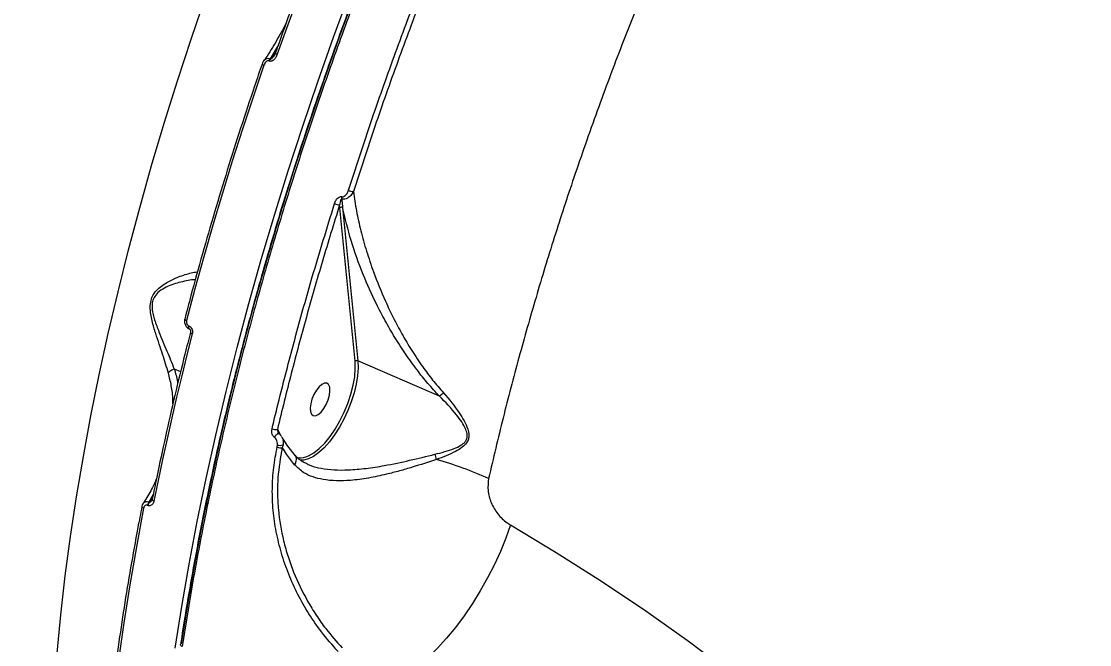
# Model space of a CAD drawing. Header units: millimetres. Extents: x -10881 to 8954, y -8695 to 5624.
# Drawn here: x -5188.4 to -4914.9, y 2693.1 to 2852.6 of the extents above; entities that cross this region are included whole.
import ezdxf

# ---------------------------------------------------------------- set-up
doc = ezdxf.new("R2010")
doc.units = ezdxf.units.MM
for name, color, linetype in [('DIKOM_ОБЪЕКТ', 7, 'Continuous'), ('DIKOM_РАЗМЕР_ЗОНА', 7, 'Continuous'), ('DIKOM_РАЗМЕР_ОБЪЕКТА', 7, 'Continuous')]:
    doc.layers.add(name, color=color, linetype=linetype)
doc.styles.add('style1', font='arial.ttf', dxfattribs={"width": 0.8})
doc.dimstyles.new('1-50', dxfattribs={"dimtxt": 300, "dimasz": 200, "dimexe": 100, "dimexo": 0, "dimgap": 100, "dimtad": 1, "dimtxsty": 'style1', "dimcen": 200, "dimclrd": 7, "dimclre": 7, "dimclrt": 7, "dimadec": 1, "dimazin": 2, "dimtfac": 1, "dimtmove": 0, "dimatfit": 2, "dimfxl": 0, "dimlwd": 25, "dimlwe": 18, "dimarcsym": 0})

# ---------------------------------------------------------------- blocks, each defined once
blk = doc.blocks.new('*D9')
at = {"layer": 'Defpoints', "color": 0, "transparency": 16777216}
for p in [(-9533.99, 4149), (-6877.05, 4149), (-2715.65, -5051.15)]:
    blk.add_point(p, dxfattribs=at)
at = {"layer": 'DIKOM_РАЗМЕР_ОБЪЕКТА', "color": 7, "lineweight": 18, "transparency": 16777216}
for p, q in [((-6877.05, 4149), (-9633.99, 4149)), ((-2715.65, -5051.15), (-9633.99, -5051.15))]:
    blk.add_line(p, q, dxfattribs=at)
at = {"layer": 'DIKOM_РАЗМЕР_ОБЪЕКТА', "color": 7, "lineweight": 25, "transparency": 16777216}
blk.add_line((-9533.99, -4851.15), (-9533.99, 3949), dxfattribs=at)
at = {"layer": 'DIKOM_РАЗМЕР_ОБЪЕКТА', "color": 7, "transparency": 16777216}
for points in [[(-9567.32, 3949), (-9500.66, 3949), (-9533.99, 4149)], [(-9567.32, -4851.15), (-9500.66, -4851.15), (-9533.99, -5051.15)]]:
    blk.add_solid(points, dxfattribs=at)
at = {"layer": 'DIKOM_РАЗМЕР_ОБЪЕКТА', "color": 7, "transparency": 16777216, "insert": (-9787.16, -451.07), "char_height": 300, "attachment_point": 5, "rotation": 90, "style": 'style1'}
blk.add_mtext('9200', dxfattribs=at)
blk = doc.blocks.new('*D10')
at = {"layer": 'Defpoints', "color": 0, "transparency": 16777216}
for p in [(-7152.73, 2730.8), (7385.22, 911.28), (7385.22, -7693.77)]:
    blk.add_point(p, dxfattribs=at)
at = {"layer": 'DIKOM_РАЗМЕР_ОБЪЕКТА', "color": 7, "lineweight": 18, "transparency": 16777216}
for p, q in [((-7152.73, 2730.8), (-7152.73, -7793.77)), ((7385.22, 911.28), (7385.22, -7793.77))]:
    blk.add_line(p, q, dxfattribs=at)
at = {"layer": 'DIKOM_РАЗМЕР_ОБЪЕКТА', "color": 7, "lineweight": 25, "transparency": 16777216}
blk.add_line((-6952.73, -7693.77), (7185.22, -7693.77), dxfattribs=at)
at = {"layer": 'DIKOM_РАЗМЕР_ОБЪЕКТА', "color": 7, "transparency": 16777216}
for points in [[(-6952.73, -7660.43), (-6952.73, -7727.1), (-7152.73, -7693.77)], [(7185.22, -7660.43), (7185.22, -7727.1), (7385.22, -7693.77)]]:
    blk.add_solid(points, dxfattribs=at)
at = {"layer": 'DIKOM_РАЗМЕР_ОБЪЕКТА', "color": 7, "transparency": 16777216, "insert": (116.24, -7440.59), "char_height": 300, "attachment_point": 5, "style": 'style1'}
blk.add_mtext('14500', dxfattribs=at)
blk = doc.blocks.new('*D11')
at = {"layer": 'Defpoints', "color": 0, "transparency": 16777216}
for p in [(-7028.45, 5624.13), (-10431.26, -7165.91), (-2784.83, -7165.91)]:
    blk.add_point(p, dxfattribs=at)
at = {"layer": 'DIKOM_РАЗМЕР_ЗОНА', "color": 7, "lineweight": 18, "transparency": 16777216}
for p, q in [((-7028.45, 5624.13), (-10531.26, 5624.13)), ((-2784.83, -7165.91), (-10531.26, -7165.91))]:
    blk.add_line(p, q, dxfattribs=at)
at = {"layer": 'DIKOM_РАЗМЕР_ЗОНА', "color": 7, "lineweight": 25, "transparency": 16777216}
blk.add_line((-10431.26, 5424.13), (-10431.26, -6965.91), dxfattribs=at)
at = {"layer": 'DIKOM_РАЗМЕР_ЗОНА', "color": 7, "transparency": 16777216}
for points in [[(-10464.6, 5424.13), (-10397.93, 5424.13), (-10431.26, 5624.13)], [(-10464.6, -6965.91), (-10397.93, -6965.91), (-10431.26, -7165.91)]]:
    blk.add_solid(points, dxfattribs=at)
at = {"layer": 'DIKOM_РАЗМЕР_ЗОНА', "color": 7, "transparency": 16777216, "insert": (-10684.43, -770.89), "char_height": 300, "attachment_point": 5, "rotation": 90, "style": 'style1'}
blk.add_mtext('12800', dxfattribs=at)
blk = doc.blocks.new('*D12')
at = {"layer": 'Defpoints', "color": 0, "transparency": 16777216}
for p in [(-9113.32, 3014.05), (8954.2, 2756.48), (8954.2, -8594.51)]:
    blk.add_point(p, dxfattribs=at)
at = {"layer": 'DIKOM_РАЗМЕР_ЗОНА', "color": 7, "lineweight": 18, "transparency": 16777216}
for p, q in [((-9113.32, 3014.05), (-9113.32, -8694.51)), ((8954.2, 2756.48), (8954.2, -8694.51))]:
    blk.add_line(p, q, dxfattribs=at)
at = {"layer": 'DIKOM_РАЗМЕР_ЗОНА', "color": 7, "lineweight": 25, "transparency": 16777216}
blk.add_line((-8913.32, -8594.51), (8754.2, -8594.51), dxfattribs=at)
at = {"layer": 'DIKOM_РАЗМЕР_ЗОНА', "color": 7, "transparency": 16777216}
for points in [[(-8913.32, -8561.18), (-8913.32, -8627.85), (-9113.32, -8594.51)], [(8754.2, -8561.18), (8754.2, -8627.85), (8954.2, -8594.51)]]:
    blk.add_solid(points, dxfattribs=at)
at = {"layer": 'DIKOM_РАЗМЕР_ЗОНА', "color": 7, "transparency": 16777216, "insert": (-79.56, -8341.34), "char_height": 300, "attachment_point": 5, "style": 'style1'}
blk.add_mtext('18000', dxfattribs=at)

msp = doc.modelspace()

# ---------------------------------------------------------------- linework, layer by layer
at = {"layer": 'DIKOM_ОБЪЕКТ', "color": 7, "linetype": 'Continuous', "lineweight": 15}
for p, q in [((-5122.599, 2846.625), (-5124.711, 2843.046)), ((-5124.611, 2843.003), (-5123.217, 2844.883)), ((-5124.906, 2842.435), (-5125.006, 2842.478)), ((-5124.711, 2843.046), (-5124.611, 2843.003)), ((-5106.826, 2804.879), (-5106.903, 2805.662)), ((-5102.945, 2765.6), (-5106.826, 2804.879)), ((-5106.133, 2805.007), (-5102.252, 2765.728)), ((-5145.53, 2774.673), (-5145.503, 2774.661)), ((-5145.416, 2773.899), (-5145.389, 2773.888)), ((-5081.345, 2756.672), (-5102.252, 2765.728)), ((-5149.265, 2763.668), (-5147.62, 2762.955)), ((-5122.856, 2748.185), (-5122.255, 2747.074)), ((-5122.255, 2747.074), (-5122.038, 2746.67)), ((-5122.89, 2743.682), (-5122.821, 2744.168)), ((-5121.532, 2745.916), (-5121.633, 2746.076)), ((-5121.4, 2744.191), (-5121.586, 2743.498)), ((-5121.478, 2745.871), (-5121.514, 2745.93)), ((-5154.633, 2731.557), (-5155.736, 2729.575)), ((-5155.65, 2729.538), (-5154.811, 2730.682)), ((-5156.015, 2728.706), (-5156.1, 2728.743)), ((-5155.736, 2729.575), (-5155.65, 2729.538))]:
    msp.add_line(p, q, dxfattribs=at)
at = {"layer": 'DIKOM_ОБЪЕКТ', "color": 7, "linetype": 'Continuous', "lineweight": 15, "flags": 128}
for points in [[(-5060.907, 2954.993), (-5064.204, 2948.439), (-5069.53, 2937.57), (-5074.729, 2926.611), (-5079.795, 2915.57), (-5084.725, 2904.456), (-5089.514, 2893.279), (-5094.158, 2882.048), (-5098.654, 2870.774), (-5102.997, 2859.464), (-5107.183, 2848.13), (-5111.211, 2836.779), (-5115.074, 2825.423), (-5118.772, 2814.07), (-5122.3, 2802.73), (-5125.656, 2791.413), (-5128.837, 2780.128), (-5131.839, 2768.884), (-5134.661, 2757.692), (-5137.3, 2746.56), (-5139.755, 2735.498), (-5142.022, 2724.515), (-5142.629, 2721.423)], [(-5099.549, 2904.132), (-5102.695, 2896.701), (-5105.777, 2889.247), (-5108.794, 2881.774), (-5111.745, 2874.283), (-5114.628, 2866.777), (-5117.444, 2859.259), (-5120.189, 2851.733), (-5122.865, 2844.2)], [(-5179.274, 2690.906), (-5178.317, 2700.715), (-5177.163, 2710.662), (-5175.811, 2720.74), (-5174.264, 2730.938), (-5172.522, 2741.247), (-5170.588, 2751.658), (-5168.463, 2762.16), (-5166.148, 2772.744), (-5163.648, 2783.401), (-5160.962, 2794.119), (-5158.095, 2804.89), (-5155.048, 2815.703), (-5151.825, 2826.548), (-5148.429, 2837.416), (-5144.862, 2848.295), (-5141.129, 2859.176)], [(-5149.056, 2692.164), (-5147.357, 2702.879), (-5145.466, 2713.702), (-5143.383, 2724.622), (-5141.11, 2735.631), (-5138.65, 2746.719), (-5136.005, 2757.878), (-5133.176, 2769.097), (-5130.166, 2780.367), (-5126.978, 2791.679), (-5123.614, 2803.024), (-5120.078, 2814.391), (-5116.371, 2825.771), (-5112.498, 2837.154), (-5108.461, 2848.531), (-5104.265, 2859.893)], [(-5126.279, 2841.376), (-5129.067, 2833.183), (-5131.77, 2824.991), (-5134.385, 2816.803), (-5136.911, 2808.623), (-5139.349, 2800.456), (-5141.695, 2792.303), (-5143.95, 2784.17), (-5146.112, 2776.059)], [(-5146.569, 2776.454), (-5146.569, 2776.405), (-5146.537, 2776.34), (-5146.473, 2776.271), (-5146.379, 2776.2), (-5146.257, 2776.128), (-5146.112, 2776.059)], [(-5145.416, 2773.899), (-5145.422, 2773.902), (-5145.506, 2773.974), (-5145.56, 2774.095), (-5145.583, 2774.259), (-5145.573, 2774.455), (-5145.53, 2774.673)], [(-5145.386, 2773.886), (-5145.395, 2773.89), (-5145.478, 2773.962), (-5145.533, 2774.084), (-5145.556, 2774.247), (-5145.546, 2774.444), (-5145.503, 2774.661)], [(-5144.65, 2772.638), (-5146.024, 2767.235), (-5147.356, 2761.846), (-5148.645, 2756.47), (-5149.892, 2751.11), (-5151.095, 2745.766), (-5152.256, 2740.439), (-5153.373, 2735.131), (-5154.446, 2729.842)], [(-5145.106, 2773.036), (-5145.108, 2773.001), (-5145.083, 2772.934), (-5145.022, 2772.862), (-5144.927, 2772.786), (-5144.801, 2772.711), (-5144.65, 2772.638)], [(-5102.252, 2765.728), (-5102.192, 2763.905), (-5102.334, 2761.902), (-5102.675, 2759.765), (-5103.207, 2757.538), (-5103.92, 2755.271), (-5104.797, 2753.013), (-5105.819, 2750.813), (-5106.965, 2748.717), (-5108.209, 2746.773), (-5109.525, 2745.021), (-5110.883, 2743.501), (-5112.256, 2742.244), (-5113.612, 2741.279), (-5114.922, 2740.625), (-5116.158, 2740.298), (-5116.962, 2740.267)], [(-5115.566, 2741.141), (-5114.883, 2741.405), (-5113.525, 2742.173), (-5112.128, 2743.271), (-5110.726, 2744.674), (-5109.352, 2746.346), (-5108.041, 2748.248), (-5106.823, 2750.333), (-5105.729, 2752.552), (-5104.784, 2754.85), (-5104.011, 2757.172), (-5103.429, 2759.462), (-5103.052, 2761.665), (-5102.89, 2763.728), (-5102.945, 2765.6)], [(-5113.667, 2751.703), (-5113.077, 2751.676), (-5112.393, 2751.986), (-5111.671, 2752.61), (-5110.968, 2753.496), (-5110.343, 2754.572), (-5109.845, 2755.752), (-5109.515, 2756.94), (-5109.379, 2758.039), (-5109.45, 2758.961), (-5109.72, 2759.63), (-5110.169, 2759.993), (-5110.759, 2760.02), (-5111.443, 2759.71), (-5112.165, 2759.086), (-5112.868, 2758.2), (-5113.493, 2757.123), (-5113.991, 2755.944), (-5114.321, 2754.756), (-5114.456, 2753.657), (-5114.386, 2752.735), (-5114.116, 2752.066), (-5113.667, 2751.703)], [(-5123.571, 2746.1), (-5123.451, 2746.344), (-5123.297, 2746.583), (-5123.123, 2746.798), (-5122.943, 2746.971), (-5122.77, 2747.088), (-5122.62, 2747.14), (-5122.527, 2747.133)], [(-5122.527, 2747.133), (-5122.503, 2747.123), (-5122.49, 2747.114)], [(-5154.891, 2730.288), (-5154.894, 2730.251), (-5154.873, 2730.168), (-5154.814, 2730.083), (-5154.721, 2729.998), (-5154.597, 2729.917), (-5154.446, 2729.842)], [(-5157.098, 2728.021), (-5158.953, 2718.163), (-5160.651, 2708.386), (-5162.191, 2698.697), (-5163.573, 2689.102), (-5164.795, 2679.608), (-5165.856, 2670.221), (-5166.757, 2660.949), (-5167.495, 2651.796)], [(-5157.543, 2728.469), (-5157.544, 2728.413), (-5157.516, 2728.333), (-5157.455, 2728.251), (-5157.363, 2728.169), (-5157.242, 2728.092), (-5157.098, 2728.021)], [(-5063.15, 2723.723), (-5064.341, 2720.364), (-5065.724, 2716.967), (-5067.286, 2713.564), (-5069.015, 2710.185), (-5070.894, 2706.861), (-5072.905, 2703.622), (-5075.032, 2700.498), (-5077.253, 2697.517), (-5079.549, 2694.707), (-5081.899, 2692.092), (-5084.282, 2689.698), (-5086.675, 2687.546), (-5089.058, 2685.655), (-5091.408, 2684.043), (-5093.703, 2682.724)], [(-5063.15, 2723.723), (-5051.431, 2716.701), (-5039.887, 2709.371), (-5028.524, 2701.737), (-5017.349, 2693.804), (-5006.366, 2685.576), (-4995.584, 2677.057), (-4985.007, 2668.252), (-4974.641, 2659.166), (-4964.492, 2649.804), (-4954.565, 2640.17), (-4944.867, 2630.271), (-4935.401, 2620.112), (-4926.175, 2609.697), (-4917.192, 2599.034)], [(-5142.629, 2721.423), (-5144.1, 2713.621), (-5145.987, 2702.824), (-5147.501, 2693.327)], [(-5147.23, 2692.618), (-5147.38, 2692.694), (-5147.504, 2692.78), (-5147.596, 2692.871), (-5147.652, 2692.966), (-5147.672, 2693.06), (-5147.668, 2693.102)]]:
    msp.add_lwpolyline(points, dxfattribs=at)
at = {"layer": 'DIKOM_ОБЪЕКТ', "color": 7, "linetype": 'Continuous', "lineweight": 15}
for centre, radius, start, end in [((-5122.963, 2841.776), 2.161, 144.00744, 161.05146), ((-5122.862, 2841.733), 2.161, 144.00744, 161.05146), ((-5122.678, 2845.027), 0.848, 217.72619, 257.24), ((-5126.085, 2842.203), 0.849, 217.20769, 256.77549), ((-5103.085, 2812.844), 3.801, 245.59583, 265.39644), ((-5104.838, 2807.432), 1.561, 168.32618, 190.52944), ((-5106.775, 2809.073), 3.413, 245.07112, 267.85923), ((-5106.382, 2804.415), 0.642, 67.18015, 133.78232), ((-5102.501, 2765.137), 0.642, 67.18007, 133.78314), ((-5123.253, 2750.378), 2.228, 244.60317, 280.24801), ((-5121.927, 2745.802), 2.329, 245.57742, 278.41588), ((-5122.156, 2746.975), 2.885, 256.67489, 285.18819), ((-5123.136, 2744.952), 1.896, 336.30773, 28.98338), ((-5116.909, 2744.9), 3.991, 254.28753, 289.65034), ((-5074.545, 2743.456), 8.156, 191.6805, 201.45396), ((-5110.06, 2642.563), 101.813, 66.06196, 74.08202), ((-5153.975, 2728.308), 2.17, 144.253, 168.43218), ((-5153.889, 2728.271), 2.17, 144.253, 168.43218)]:
    msp.add_arc(centre, radius, start, end, dxfattribs=at)
for points, knots in [([(-4783.059, 3221.5), (-4784.245, 3221.518), (-4787.217, 3221.563), (-4792.086, 3221.297), (-4797.648, 3220.744), (-4803.308, 3219.884), (-4809.062, 3218.731), (-4814.915, 3217.279), (-4820.867, 3215.529), (-4826.915, 3213.481), (-4833.037, 3211.143), (-4839.21, 3208.522), (-4845.414, 3205.627), (-4851.648, 3202.459), (-4857.913, 3199.018), (-4864.211, 3195.304), (-4870.546, 3191.316), (-4876.917, 3187.053), (-4883.327, 3182.514), (-4889.778, 3177.698), (-4896.271, 3172.603), (-4902.808, 3167.228), (-4909.371, 3161.586), (-4915.933, 3155.702), (-4922.469, 3149.595), (-4928.973, 3143.273), (-4935.447, 3136.736), (-4941.894, 3129.979), (-4948.317, 3123.002), (-4954.717, 3115.803), (-4961.095, 3108.38), (-4967.455, 3100.73), (-4973.797, 3092.852), (-4980.124, 3084.742), (-4986.424, 3076.414), (-4992.668, 3067.906), (-4998.835, 3059.246), (-5004.914, 3050.449), (-5010.913, 3041.507), (-5016.832, 3032.42), (-5022.671, 3023.188), (-5028.43, 3013.81), (-5034.11, 3004.287), (-5039.709, 2994.619), (-5045.228, 2984.806), (-5050.667, 2974.847), (-5056.021, 2964.753), (-5061.274, 2954.551), (-5066.41, 2944.272), (-5071.419, 2933.937), (-5076.298, 2923.551), (-5081.049, 2913.113), (-5085.672, 2902.622), (-5090.167, 2892.079), (-5094.533, 2881.484), (-5098.771, 2870.838), (-5102.881, 2860.14), (-5106.862, 2849.39), (-5110.712, 2838.593), (-5114.423, 2827.774), (-5117.983, 2816.967), (-5121.381, 2806.199), (-5124.616, 2795.481), (-5127.688, 2784.81), (-5130.598, 2774.185), (-5133.346, 2763.607), (-5135.932, 2753.075), (-5138.356, 2742.591), (-5140.617, 2732.155), (-5142.716, 2721.765), (-5144.648, 2711.427), (-5146.308, 2701.859), (-5147.244, 2695.784), (-5147.658, 2693.1)], [0, 0, 0, 0, 0.0093453, 0.0234143, 0.037489, 0.0515802, 0.0657032, 0.0798734, 0.0941059, 0.1084159, 0.1227711, 0.1370729, 0.1513039, 0.1654812, 0.1796205, 0.1937375, 0.2078481, 0.2219668, 0.2361054, 0.2502798, 0.264506, 0.2787999, 0.293157, 0.3074925, 0.3217426, 0.335932, 0.350077, 0.3641937, 0.3782981, 0.3924064, 0.4065298, 0.4206839, 0.4348847, 0.4491484, 0.4634868, 0.4778264, 0.4920671, 0.5062619, 0.5204223, 0.5345599, 0.548686, 0.5628123, 0.5769478, 0.5911026, 0.6052881, 0.6195158, 0.633797, 0.6480965, 0.6623532, 0.676561, 0.6907315, 0.704876, 0.7190059, 0.7331326, 0.7472664, 0.761416, 0.7755928, 0.7898081, 0.8040734, 0.8183769, 0.8326539, 0.8468755, 0.8610569, 0.8752094, 0.8893442, 0.9034728, 0.9176062, 0.9317521, 0.9459219, 0.9601269, 0.9743782, 0.988679, 1, 1, 1, 1]), ([(-4782.756, 3221.427), (-4782.804, 3221.429), (-4785.536, 3221.58), (-4791.224, 3221.25), (-4799.83, 3220.369), (-4808.757, 3218.684), (-4817.901, 3216.302), (-4827.136, 3213.233), (-4836.425, 3209.521), (-4845.757, 3205.192), (-4855.239, 3200.202), (-4864.913, 3194.516), (-4874.755, 3188.134), (-4884.763, 3181.041), (-4894.86, 3173.282), (-4904.897, 3164.973), (-4914.842, 3156.164), (-4924.687, 3146.883), (-4934.547, 3137.027), (-4944.465, 3126.542), (-4954.41, 3115.445), (-4964.377, 3103.727), (-4974.287, 3091.47), (-4983.881, 3079.003), (-4993.139, 3066.403), (-5002.063, 3053.711), (-5010.874, 3040.624), (-5019.605, 3027.084), (-5028.229, 3013.119), (-5036.737, 2998.728), (-5045.066, 2984.008), (-5053.199, 2968.983), (-5061.113, 2953.694), (-5068.8, 2938.147), (-5076.247, 2922.367), (-5083.482, 2906.283), (-5090.475, 2889.934), (-5097.215, 2873.328), (-5103.645, 2856.591), (-5109.672, 2839.968), (-5115.289, 2823.515), (-5120.507, 2807.24), (-5125.388, 2790.957), (-5129.947, 2774.594), (-5134.16, 2758.201), (-5138.019, 2741.789), (-5141.475, 2725.491), (-5144.61, 2709.045), (-5146.342, 2698.186), (-5147.23, 2692.618)], [0, 0, 0, 0, 0.0003845, 0.02198, 0.04400615, 0.06607235, 0.08826026, 0.11048913, 0.13189863, 0.1533449, 0.17490286, 0.19649836, 0.21852451, 0.24059072, 0.26277864, 0.28500751, 0.30641701, 0.32786329, 0.34942124, 0.37101675, 0.3930429, 0.4151091, 0.43729702, 0.45952589, 0.48017039, 0.50084786, 0.52162535, 0.54243645, 0.56363183, 0.58486289, 0.60620228, 0.62757809, 0.64898764, 0.67043396, 0.69199196, 0.71358752, 0.73561372, 0.75767997, 0.77986795, 0.80209687, 0.82350642, 0.84495274, 0.86651075, 0.88810631, 0.91013251, 0.93219877, 0.95438674, 0.97661567, 1, 1, 1, 1]), ([(-4750.456, 3165.01), (-4753.881, 3164.92), (-4760.743, 3164.741), (-4771.216, 3163.039), (-4781.689, 3160.403), (-4792.519, 3156.707), (-4804.01, 3151.769), (-4814.779, 3146.173), (-4824.316, 3140.525), (-4832.556, 3135.179), (-4840.871, 3129.32), (-4848.713, 3123.36), (-4856.045, 3117.424), (-4862.862, 3111.604), (-4869.697, 3105.468), (-4878.088, 3097.564), (-4888.274, 3087.367), (-4900.22, 3074.487), (-4911.635, 3061.256), (-4922.256, 3048.145), (-4931.742, 3035.772), (-4940.785, 3023.361), (-4949.392, 3010.976), (-4958.81, 2996.775), (-4968.96, 2980.617), (-4979.091, 2963.465), (-4988.324, 2946.925), (-4996.41, 2931.67), (-5003.969, 2916.679), (-5011.025, 2901.995), (-5018.592, 2885.448), (-5026.545, 2866.987), (-5034.236, 2847.808), (-5041.025, 2829.665), (-5046.786, 2813.213), (-5051.995, 2797.299), (-5056.692, 2781.938), (-5061.067, 2766.513), (-5065.136, 2751.04), (-5067.544, 2740.763), (-5068.749, 2735.619)], [0, 0, 0, 0, 0.0321107, 0.0643267, 0.0939437, 0.1236433, 0.1566814, 0.1898342, 0.211802, 0.2337697, 0.2558728, 0.2779759, 0.2958403, 0.3137047, 0.3316415, 0.3495784, 0.3796875, 0.4118235, 0.4440645, 0.4707143, 0.4974238, 0.5214358, 0.5454914, 0.5696668, 0.6018557, 0.6341497, 0.6608428, 0.6875955, 0.7116459, 0.7357399, 0.7599535, 0.7922228, 0.8245974, 0.8513564, 0.8781751, 0.9022841, 0.9264367, 0.9507089, 0.9753313, 1, 1, 1, 1]), ([(-5100.063, 2904.36), (-5100.855, 2902.502), (-5103.151, 2897.113), (-5106.853, 2888.155), (-5111.123, 2877.48), (-5115.255, 2866.772), (-5119.177, 2856.229), (-5121.841, 2848.803), (-5123.191, 2844.958), (-5123.348, 2844.508)], [0, 0, 0, 0, 0.0939969, 0.2725895, 0.4511864, 0.6297838, 0.808382, 0.9775831, 1, 1, 1, 1]), ([(-5104.656, 2809.383), (-5102.855, 2814.904), (-5099.249, 2825.957), (-5093.377, 2842.57), (-5087.193, 2859.204), (-5082.778, 2870.256), (-5080.568, 2875.787)], [0, 0, 0, 0, 0.2488775, 0.4981997, 0.7488727, 1, 1, 1, 1]), ([(-5079.355, 2875.315), (-5081.54, 2869.846), (-5085.914, 2858.897), (-5092.07, 2842.35), (-5097.952, 2825.723), (-5101.577, 2814.615), (-5103.391, 2809.055)], [0, 0, 0, 0, 0.2488778, 0.4982001, 0.7488729, 1, 1, 1, 1]), ([(-5120.541, 2852.363), (-5120.564, 2852.315), (-5121.324, 2850.708), (-5123.095, 2847.634), (-5125.004, 2844.388), (-5126.176, 2842.718), (-5126.331, 2842.496)], [0, 0, 0, 0, 0.0143118, 0.4756468, 0.930531, 1, 1, 1, 1]), ([(-5126.351, 2842.492), (-5126.386, 2842.448), (-5126.573, 2842.213), (-5126.671, 2841.921), (-5126.75, 2841.684)], [0, 0, 0, 0, 0.18817532, 1, 1, 1, 1]), ([(-5126.34, 2842.503), (-5126.215, 2842.665), (-5125.988, 2842.958), (-5125.533, 2843.136), (-5125.109, 2843.17), (-5124.846, 2843.088), (-5124.711, 2843.046)], [0, 0, 0, 0, 0.32685805, 0.59326525, 0.79116547, 1, 1, 1, 1]), ([(-5125.006, 2842.478), (-5125.075, 2842.498), (-5125.212, 2842.537), (-5125.457, 2842.477), (-5125.752, 2842.287), (-5126.059, 2841.909), (-5126.203, 2841.559), (-5126.279, 2841.376)], [0, 0, 0, 0, 0.1206113, 0.2406382, 0.4168594, 0.6949762, 1, 1, 1, 1]), ([(-5122.865, 2844.2), (-5122.987, 2843.908), (-5123.223, 2843.346), (-5123.725, 2842.743), (-5124.2, 2842.44), (-5124.586, 2842.345), (-5124.799, 2842.405), (-5124.906, 2842.435)], [0, 0, 0, 0, 0.30474522, 0.58764332, 0.76647366, 0.88286907, 1, 1, 1, 1]), ([(-5124.611, 2843.003), (-5124.595, 2842.998), (-5124.561, 2842.989), (-5124.486, 2843.004), (-5124.323, 2843.088), (-5124.036, 2843.346), (-5123.859, 2843.63), (-5123.746, 2843.811)], [0, 0, 0, 0, 0.0412339, 0.0920809, 0.1844059, 0.4811626, 1, 1, 1, 1]), ([(-5123.369, 2844.516), (-5123.39, 2844.435), (-5123.467, 2844.134), (-5123.64, 2843.895), (-5123.767, 2843.72)], [0, 0, 0, 0, 0.268403, 1, 1, 1, 1]), ([(-4933.907, 2510.382), (-4931.798, 2513.144), (-4927.017, 2519.405), (-4919.029, 2529.279), (-4909.95, 2540.002), (-4900.349, 2550.823), (-4890.178, 2561.8), (-4879.462, 2572.891), (-4868.183, 2584.103), (-4856.431, 2595.336), (-4844.371, 2606.439), (-4832.067, 2617.365), (-4819.529, 2628.122), (-4806.627, 2638.822), (-4793.286, 2649.524), (-4779.55, 2660.18), (-4765.402, 2670.795), (-4750.965, 2681.271), (-4736.435, 2691.467), (-4721.883, 2701.346), (-4707.307, 2710.922), (-4692.557, 2720.296), (-4677.549, 2729.515), (-4662.342, 2738.536), (-4646.922, 2747.356), (-4631.427, 2755.893), (-4616.066, 2764.033), (-4600.905, 2771.752), (-4585.935, 2779.068), (-4571, 2786.058), (-4556.018, 2792.755), (-4541.054, 2799.123), (-4526.1, 2805.156), (-4511.293, 2810.791), (-4496.833, 2815.957), (-4482.773, 2820.645), (-4469.096, 2824.876), (-4455.66, 2828.694), (-4442.393, 2832.115), (-4429.359, 2835.112), (-4416.557, 2837.676), (-4404.108, 2839.776), (-4391.542, 2841.47), (-4378.975, 2842.68), (-4366.497, 2843.328), (-4354.586, 2843.365), (-4343.269, 2842.783), (-4332.679, 2841.59), (-4322.857, 2839.795), (-4314.709, 2837.707), (-4310.001, 2836.058), (-4308.084, 2835.387)], [0, 0, 0, 0, 0.0156514, 0.0354748, 0.0552981, 0.0752592, 0.0952203, 0.1156156, 0.136011, 0.1565564, 0.1771018, 0.1969252, 0.2167485, 0.2367096, 0.2566706, 0.277066, 0.2974613, 0.3180067, 0.3385521, 0.3583755, 0.3781988, 0.3981599, 0.4181209, 0.4385163, 0.4589116, 0.4794571, 0.5000025, 0.5198258, 0.5396492, 0.5596102, 0.5795713, 0.5999666, 0.6203619, 0.6409074, 0.6614528, 0.6812761, 0.7010994, 0.7210604, 0.7410215, 0.7614168, 0.7818121, 0.8023575, 0.8229029, 0.8459799, 0.8690569, 0.8921878, 0.915483, 0.9388336, 0.9615658, 0.9843494, 1, 1, 1, 1]), ([(-5126.76, 2841.689), (-5127.408, 2839.803), (-5129.287, 2834.331), (-5132.284, 2825.274), (-5135.7, 2814.526), (-5138.961, 2803.795), (-5142.065, 2793.088), (-5144.587, 2783.975), (-5146.045, 2778.441), (-5146.569, 2776.454)], [0, 0, 0, 0, 0.0864657, 0.250752, 0.4150434, 0.5793367, 0.7436321, 0.90793, 1, 1, 1, 1]), ([(-5106.366, 2807.748), (-5106.253, 2807.734), (-5106.028, 2807.708), (-5105.644, 2807.869), (-5105.193, 2808.264), (-5104.856, 2808.821), (-5104.704, 2809.248), (-5104.656, 2809.383)], [0, 0, 0, 0, 0.1388676, 0.2767759, 0.4965982, 0.8418705, 1, 1, 1, 1]), ([(-5108.214, 2805.978), (-5108.162, 2806.125), (-5107.997, 2806.591), (-5107.624, 2807.195), (-5107.132, 2807.616), (-5106.721, 2807.788), (-5106.485, 2807.761), (-5106.366, 2807.748)], [0, 0, 0, 0, 0.16055729, 0.5081498, 0.73185873, 0.86536946, 1, 1, 1, 1]), ([(-5106.372, 2807.146), (-5106.393, 2807.144), (-5106.436, 2807.14), (-5106.513, 2807.08), (-5106.624, 2806.921), (-5106.762, 2806.55), (-5106.855, 2806.105), (-5106.891, 2805.77), (-5106.903, 2805.662)], [0, 0, 0, 0, 0.0381921, 0.081859, 0.19204, 0.4180018, 0.8124026, 1, 1, 1, 1]), ([(-5103.391, 2809.055), (-5103.479, 2808.887), (-5103.765, 2808.338), (-5104.392, 2807.646), (-5105.172, 2807.206), (-5105.82, 2807.054), (-5106.184, 2807.115), (-5106.372, 2807.146)], [0, 0, 0, 0, 0.1440999, 0.4679333, 0.6900787, 0.8402896, 1, 1, 1, 1]), ([(-5106.372, 2807.146), (-5106.356, 2806.993), (-5106.279, 2806.279), (-5106.197, 2805.566), (-5106.133, 2805.007)], [0, 0, 0, 0, 0.214844, 1, 1, 1, 1]), ([(-5103.391, 2809.055), (-5103.149, 2807.411), (-5102.665, 2804.122), (-5101.521, 2799.02), (-5100.074, 2793.809), (-5098.048, 2787.79), (-5095.736, 2782.101), (-5093.211, 2776.794), (-5090.978, 2772.588), (-5088.481, 2768.368), (-5085.844, 2764.424), (-5083.136, 2760.782), (-5081.249, 2758.614), (-5080.301, 2757.525)], [0, 0, 0, 0, 0.1007621, 0.2015261, 0.3037927, 0.4060553, 0.5490234, 0.6279412, 0.7068483, 0.7872939, 0.8677081, 0.933556, 1, 1, 1, 1]), ([(-5124.209, 2748.365), (-5124.062, 2748.976), (-5123.327, 2752.031), (-5121.358, 2760), (-5118.13, 2772.321), (-5113.61, 2788.466), (-5110.145, 2799.711), (-5108.214, 2805.978)], [0, 0, 0, 0, 0.0321573, 0.1607921, 0.4182836, 0.6757752, 1, 1, 1, 1]), ([(-5106.903, 2805.662), (-5108.39, 2800.857), (-5111.368, 2791.24), (-5115.481, 2776.845), (-5119.356, 2762.472), (-5121.689, 2752.95), (-5122.856, 2748.185)], [0, 0, 0, 0, 0.2491446, 0.4986289, 0.7491418, 1, 1, 1, 1]), ([(-5081.345, 2756.672), (-5082.352, 2757.761), (-5084.376, 2759.95), (-5087.274, 2763.588), (-5090.099, 2767.512), (-5092.807, 2771.722), (-5095.279, 2775.992), (-5098.092, 2781.386), (-5101.167, 2788.269), (-5104.166, 2796.581), (-5105.475, 2802.188), (-5106.133, 2805.007)], [0, 0, 0, 0, 0.0714156, 0.1435652, 0.2279999, 0.3130472, 0.399603, 0.4865411, 0.6397496, 0.8188719, 1, 1, 1, 1]), ([(-5150.748, 2762.604), (-5151.228, 2764.175), (-5152.2, 2767.357), (-5153.761, 2771.875), (-5154.811, 2775.377), (-5155.292, 2777.68), (-5155.462, 2779.456), (-5155.279, 2781.189), (-5154.615, 2782.807), (-5153.521, 2784.109), (-5152.196, 2785.154), (-5150.363, 2786.263), (-5147.769, 2787.422), (-5145.341, 2788.149), (-5143.825, 2788.464), (-5143.377, 2788.475), (-5143.315, 2788.476)], [0, 0, 0, 0, 0.1333071, 0.2698575, 0.3488902, 0.388914, 0.4301015, 0.468639, 0.5072636, 0.5591098, 0.6102092, 0.6621478, 0.7690027, 0.9136493, 0.9879686, 1, 1, 1, 1]), ([(-5143.866, 2786.481), (-5143.946, 2786.483), (-5144.942, 2786.512), (-5146.91, 2786.043), (-5149.397, 2785.393), (-5151.292, 2784.671), (-5152.972, 2783.66), (-5154.237, 2782.429), (-5154.886, 2780.989), (-5155.003, 2779.451), (-5154.78, 2777.914), (-5154.489, 2776.848), (-5153.989, 2775.235), (-5152.899, 2772.403), (-5151.078, 2768.155), (-5149.869, 2765.164), (-5149.265, 2763.668)], [0, 0, 0, 0, 0.0142119, 0.1762736, 0.2522304, 0.3282312, 0.4035796, 0.456957, 0.4954333, 0.5338167, 0.572708, 0.6118504, 0.6182534, 0.7033752, 0.8516534, 1, 1, 1, 1]), ([(-5146.555, 2776.448), (-5146.574, 2776.39), (-5146.674, 2776.089), (-5146.644, 2775.465), (-5146.378, 2774.722), (-5145.93, 2774.165), (-5145.561, 2773.992), (-5145.407, 2773.92)], [0, 0, 0, 0, 0.060583, 0.3167905, 0.5932086, 0.8307993, 1, 1, 1, 1]), ([(-5146.112, 2776.059), (-5146.133, 2775.934), (-5146.175, 2775.685), (-5146.095, 2775.296), (-5145.918, 2774.963), (-5145.709, 2774.761), (-5145.571, 2774.693), (-5145.53, 2774.673)], [0, 0, 0, 0, 0.2336562, 0.4673227, 0.6955597, 0.9087114, 1, 1, 1, 1]), ([(-5145.503, 2774.661), (-5145.441, 2774.63), (-5145.241, 2774.531), (-5144.936, 2774.24), (-5144.677, 2773.756), (-5144.559, 2773.187), (-5144.619, 2772.821), (-5144.65, 2772.638)], [0, 0, 0, 0, 0.093152, 0.3038958, 0.5302269, 0.765188, 1, 1, 1, 1]), ([(-5145.386, 2773.884), (-5145.374, 2773.879), (-5145.348, 2773.869), (-5145.273, 2773.805), (-5145.195, 2773.701), (-5145.124, 2773.552), (-5145.081, 2773.367), (-5145.074, 2773.179), (-5145.1, 2773.081), (-5145.112, 2773.039)], [0, 0, 0, 0, 0.1088795, 0.2376933, 0.362071, 0.5015751, 0.6687055, 0.8581941, 1, 1, 1, 1]), ([(-5145.106, 2773.036), (-5145.582, 2771.174), (-5146.963, 2765.774), (-5149.124, 2756.874), (-5151.531, 2746.362), (-5153.436, 2737.505), (-5154.512, 2732.166), (-5154.891, 2730.288)], [0, 0, 0, 0, 0.12932467, 0.37505623, 0.62079738, 0.86654394, 1, 1, 1, 1]), ([(-5150.748, 2762.604), (-5150.72, 2762.651), (-5150.631, 2762.806), (-5150.372, 2763.094), (-5149.903, 2763.436), (-5149.48, 2763.591), (-5149.268, 2763.669)], [0, 0, 0, 0, 0.1074474, 0.3494646, 0.6747323, 1, 1, 1, 1]), ([(-5149.265, 2763.668), (-5149.265, 2763.668), (-5149.266, 2763.669), (-5149.267, 2763.669), (-5149.268, 2763.669), (-5149.268, 2763.669)], [0, 0, 0, 0, 0.4228234, 0.7745739, 1, 1, 1, 1]), ([(-5149.268, 2763.669), (-5148.948, 2762.575), (-5148.573, 2761.295), (-5148.417, 2759.967), (-5148.394, 2759.773)], [0, 0, 0, 0, 0.8539785, 1, 1, 1, 1]), ([(-5149.589, 2754.735), (-5149.589, 2755.086), (-5149.587, 2756.647), (-5149.925, 2759.294), (-5150.48, 2761.527), (-5150.748, 2762.604)], [0, 0, 0, 0, 0.1304193, 0.5805208, 1, 1, 1, 1]), ([(-5080.301, 2757.525), (-5078.887, 2755.858), (-5076.977, 2753.605), (-5075.017, 2750.42), (-5074.125, 2748.542), (-5073.757, 2746.898), (-5073.886, 2745.66), (-5074.447, 2744.529), (-5075.583, 2743.465), (-5078.111, 2741.962), (-5080.448, 2741.097), (-5082.137, 2740.473)], [0, 0, 0, 0, 0.2657862, 0.3593773, 0.4543063, 0.5177528, 0.5632827, 0.6085748, 0.6803153, 0.7688732, 1, 1, 1, 1]), ([(-5080.301, 2757.525), (-5080.332, 2757.497), (-5080.53, 2757.319), (-5080.918, 2756.984), (-5081.188, 2756.781), (-5081.335, 2756.671)], [0, 0, 0, 0, 0.0794445, 0.4971824, 1, 1, 1, 1]), ([(-5082.533, 2741.805), (-5080.834, 2742.241), (-5078.501, 2742.84), (-5075.942, 2743.989), (-5074.799, 2744.839), (-5074.247, 2745.815), (-5074.169, 2746.928), (-5074.642, 2748.413), (-5075.618, 2750.121), (-5077.812, 2753.03), (-5079.791, 2755.166), (-5081.333, 2756.669), (-5081.335, 2756.671)], [0, 0, 0, 0, 0.2369823, 0.3252742, 0.3938178, 0.4351344, 0.4764545, 0.5364569, 0.6308586, 0.7257813, 0.9996838, 1, 1, 1, 1]), ([(-5081.335, 2756.671), (-5081.335, 2756.67), (-5081.337, 2756.67), (-5081.34, 2756.67), (-5081.343, 2756.671), (-5081.345, 2756.672)], [0, 0, 0, 0, 0.241083, 0.5651089, 1, 1, 1, 1]), ([(-5123.571, 2746.1), (-5123.609, 2746.126), (-5123.753, 2746.229), (-5123.985, 2746.507), (-5124.21, 2747.008), (-5124.321, 2747.667), (-5124.247, 2748.125), (-5124.209, 2748.365)], [0, 0, 0, 0, 0.0579486, 0.2245, 0.4300547, 0.7004928, 1, 1, 1, 1]), ([(-5122.856, 2748.185), (-5122.841, 2748.056), (-5122.813, 2747.817), (-5122.731, 2747.504), (-5122.638, 2747.326), (-5122.607, 2747.266)], [0, 0, 0, 0, 0.44346791, 0.81535491, 1, 1, 1, 1]), ([(-5122.493, 2747.115), (-5122.491, 2747.115), (-5122.487, 2747.113), (-5122.499, 2747.119), (-5122.529, 2747.147), (-5122.57, 2747.195), (-5122.596, 2747.24), (-5122.611, 2747.264)], [0, 0, 0, 0, 0.1261329, 0.3600066, 0.5465089, 0.7506894, 1, 1, 1, 1]), ([(-5121.759, 2746.335), (-5121.907, 2746.562), (-5122.109, 2746.873), (-5122.423, 2747.043), (-5122.507, 2747.088)], [0, 0, 0, 0, 0.7326665, 1, 1, 1, 1]), ([(-5107.292, 2691.343), (-5108.752, 2692.983), (-5111.444, 2696.005), (-5114.846, 2700.97), (-5117.666, 2705.913), (-5120.027, 2711.099), (-5121.881, 2716.461), (-5123.216, 2721.931), (-5124.015, 2727.459), (-5124.227, 2732.974), (-5123.917, 2738.427), (-5123.232, 2741.932), (-5122.89, 2743.682)], [0, 0, 0, 0, 0.1166812, 0.2150846, 0.3137979, 0.4122009, 0.510061, 0.6082268, 0.7060845, 0.8039539, 0.9021323, 1, 1, 1, 1]), ([(-5122.821, 2744.168), (-5122.824, 2744.417), (-5122.828, 2744.872), (-5123.031, 2745.472), (-5123.29, 2745.88), (-5123.491, 2746.037), (-5123.571, 2746.1)], [0, 0, 0, 0, 0.3467093, 0.6312456, 0.8513066, 1, 1, 1, 1]), ([(-5121.776, 2746.319), (-5121.733, 2746.26), (-5121.519, 2745.965), (-5121.329, 2745.218), (-5121.375, 2744.55), (-5121.4, 2744.191)], [0, 0, 0, 0, 0.1037084, 0.517596, 1, 1, 1, 1]), ([(-5118.232, 2741.443), (-5118.661, 2741.965), (-5119.618, 2743.133), (-5120.695, 2744.623), (-5121.249, 2745.535), (-5121.462, 2745.885)], [0, 0, 0, 0, 0.3327437, 0.7436722, 1, 1, 1, 1]), ([(-5121.586, 2743.498), (-5122.051, 2740.952), (-5122.754, 2737.095), (-5122.855, 2731.731), (-5122.571, 2726.335), (-5121.656, 2720.914), (-5120.158, 2715.601), (-5118.273, 2710.372), (-5115.841, 2705.326), (-5112.928, 2700.591), (-5110.048, 2696.504), (-5107.695, 2693.868), (-5106.261, 2692.263)], [0, 0, 0, 0, 0.1446503, 0.2191383, 0.2936265, 0.4383813, 0.5128975, 0.5874141, 0.7331241, 0.8081317, 0.8831395, 1, 1, 1, 1]), ([(-5118.445, 2739.131), (-5119.161, 2740.039), (-5120.351, 2741.546), (-5121.235, 2742.943), (-5121.586, 2743.498)], [0, 0, 0, 0, 0.6025843, 1, 1, 1, 1]), ([(-5118.445, 2739.131), (-5118.42, 2739.166), (-5118.283, 2739.364), (-5118.052, 2739.807), (-5117.908, 2740.452), (-5117.972, 2741.056), (-5118.187, 2741.326), (-5118.279, 2741.44)], [0, 0, 0, 0, 0.0437812, 0.245266, 0.5213368, 0.7974064, 1, 1, 1, 1]), ([(-5115.211, 2739.327), (-5115.495, 2739.446), (-5116.267, 2739.77), (-5117.292, 2740.479), (-5117.919, 2741.141), (-5118.235, 2741.475)], [0, 0, 0, 0, 0.2232814, 0.6083592, 1, 1, 1, 1]), ([(-5115.18, 2739.34), (-5114.886, 2739.198), (-5113.836, 2738.69), (-5111.541, 2738.163), (-5108.333, 2737.77), (-5104.454, 2737.769), (-5100.125, 2738.151), (-5094.836, 2738.986), (-5088.864, 2740.257), (-5084.663, 2741.284), (-5082.533, 2741.805)], [0, 0, 0, 0, 0.0354146, 0.1266034, 0.2338698, 0.3440311, 0.4770337, 0.613324, 0.8039242, 1, 1, 1, 1]), ([(-5082.137, 2740.473), (-5084.176, 2739.805), (-5087.264, 2738.795), (-5091.582, 2737.54), (-5095.318, 2736.564), (-5099.541, 2735.664), (-5103.85, 2735.086), (-5107.768, 2734.961), (-5111.001, 2735.256), (-5113.791, 2735.968), (-5116.381, 2737.108), (-5117.699, 2738.4), (-5118.445, 2739.131)], [0, 0, 0, 0, 0.158902, 0.2405205, 0.3228934, 0.4352741, 0.5505614, 0.6428565, 0.737653, 0.8155016, 0.8955098, 1, 1, 1, 1]), ([(-5068.749, 2735.619), (-5068.872, 2734.609), (-5069.122, 2732.554), (-5068.203, 2729.319), (-5066.484, 2726.439), (-5064.632, 2724.646), (-5063.449, 2723.909), (-5063.15, 2723.723)], [0, 0, 0, 0, 0.21870849, 0.44478182, 0.67940976, 0.9191985, 1, 1, 1, 1]), ([(-5153.847, 2735.424), (-5154.172, 2734.722), (-5155.031, 2732.869), (-5156.182, 2730.804), (-5157.079, 2729.475), (-5157.238, 2729.241)], [0, 0, 0, 0, 0.3340822, 0.8822753, 1, 1, 1, 1]), ([(-5154.903, 2730.296), (-5154.914, 2730.232), (-5154.938, 2730.077), (-5154.995, 2729.999), (-5155.028, 2729.954)], [0, 0, 0, 0, 0.4195735, 1, 1, 1, 1]), ([(-5157.543, 2728.469), (-5157.893, 2726.656), (-5158.907, 2721.399), (-5160.455, 2712.762), (-5162.13, 2702.593), (-5163.63, 2692.525), (-5164.956, 2682.564), (-5166.107, 2672.717), (-5167.064, 2663.165), (-5167.632, 2656.389), (-5167.892, 2652.845), (-5167.931, 2652.306)], [0, 0, 0, 0, 0.06884193, 0.19965692, 0.33047787, 0.46130284, 0.59213209, 0.72296592, 0.85380462, 0.97776601, 1, 1, 1, 1]), ([(-5157.228, 2729.234), (-5157.25, 2729.208), (-5157.413, 2729.008), (-5157.523, 2728.733), (-5157.534, 2728.486), (-5157.534, 2728.467)], [0, 0, 0, 0, 0.1237495, 0.9329719, 1, 1, 1, 1]), ([(-5157.232, 2729.237), (-5157.156, 2729.337), (-5157.004, 2729.538), (-5156.64, 2729.688), (-5156.21, 2729.723), (-5155.895, 2729.625), (-5155.736, 2729.575)], [0, 0, 0, 0, 0.2489433, 0.4984164, 0.7465549, 1, 1, 1, 1]), ([(-5156.1, 2728.743), (-5156.18, 2728.768), (-5156.339, 2728.818), (-5156.574, 2728.773), (-5156.787, 2728.644), (-5156.973, 2728.414), (-5157.064, 2728.186), (-5157.094, 2728.042), (-5157.098, 2728.021)], [0, 0, 0, 0, 0.16733432, 0.33445433, 0.50913205, 0.71306547, 0.95772864, 1, 1, 1, 1]), ([(-5154.446, 2729.842), (-5154.452, 2729.812), (-5154.501, 2729.586), (-5154.647, 2729.224), (-5154.945, 2728.863), (-5155.283, 2728.663), (-5155.647, 2728.592), (-5155.892, 2728.668), (-5156.015, 2728.706)], [0, 0, 0, 0, 0.03923739, 0.28723398, 0.4951935, 0.67099957, 0.83530283, 1, 1, 1, 1]), ([(-5155.65, 2729.538), (-5155.628, 2729.532), (-5155.583, 2729.519), (-5155.477, 2729.535), (-5155.331, 2729.616), (-5155.169, 2729.764), (-5155.075, 2729.891), (-5155.029, 2729.954)], [0, 0, 0, 0, 0.0944977, 0.1877344, 0.4166276, 0.7139277, 1, 1, 1, 1])]:
    msp.add_open_spline(points, degree=3, knots=knots, dxfattribs=at)

# ---------------------------------------------------------------- dimensions: what is measured, and where the dimension line sits
at = {"layer": 'DIKOM_РАЗМЕР_ЗОНА'}
dim = msp.add_linear_dim(base=(-10431.262, -7165.906), p1=(-7028.448, 5624.134), p2=(-2784.833, -7165.906), angle=90, text='12800', dimstyle='1-50', dxfattribs=at)
dim.commit()
dim.dimension.update_dxf_attribs({"geometry": '*D11', "text_midpoint": (-10431.262, -770.886), "dimtype": 160})
dim = msp.add_linear_dim(base=(8954.2, -8594.513), p1=(-9113.319, 3014.045), p2=(8954.2, 2756.48), text='18000', dimstyle='1-50', dxfattribs=at)
dim.commit()
dim.dimension.update_dxf_attribs({"geometry": '*D12', "text_midpoint": (-79.559, -8594.513), "dimtype": 160})
at = {"layer": 'DIKOM_РАЗМЕР_ОБЪЕКТА'}
dim = msp.add_linear_dim(base=(-9533.989, 4149.001), p1=(-2715.652, -5051.147), p2=(-6877.054, 4149.001), angle=90, text='9200', dimstyle='1-50', dxfattribs=at)
dim.commit()
dim.dimension.update_dxf_attribs({"geometry": '*D9', "text_midpoint": (-9533.989, -451.073), "dimtype": 160})
dim = msp.add_linear_dim(base=(7385.217, -7693.766), p1=(-7152.73, 2730.795), p2=(7385.217, 911.281), text='14500', dimstyle='1-50', dxfattribs=at)
dim.commit()
dim.dimension.update_dxf_attribs({"geometry": '*D10', "text_midpoint": (116.244, -7693.766), "dimtype": 160})

doc.saveas('drawing.dxf')
